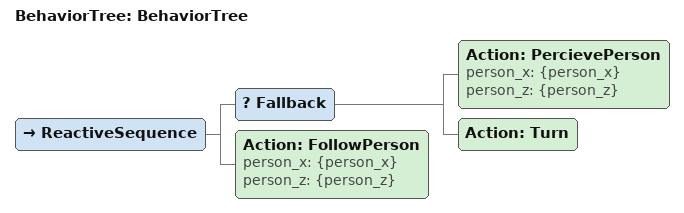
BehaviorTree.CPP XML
<?xml version="1.0"?>
<root main_tree_to_execute="BehaviorTree">
    <BehaviorTree ID="BehaviorTree">
        <ReactiveSequence>
            <Fallback>
                <Action ID="PercievePerson" person_x="{person_x}" person_z="{person_z}"/>
                <Action ID="Turn"/>
            </Fallback>
            <Action ID="FollowPerson" person_x="{person_x}" person_z="{person_z}"/>
        </ReactiveSequence>
    </BehaviorTree>
</root>
